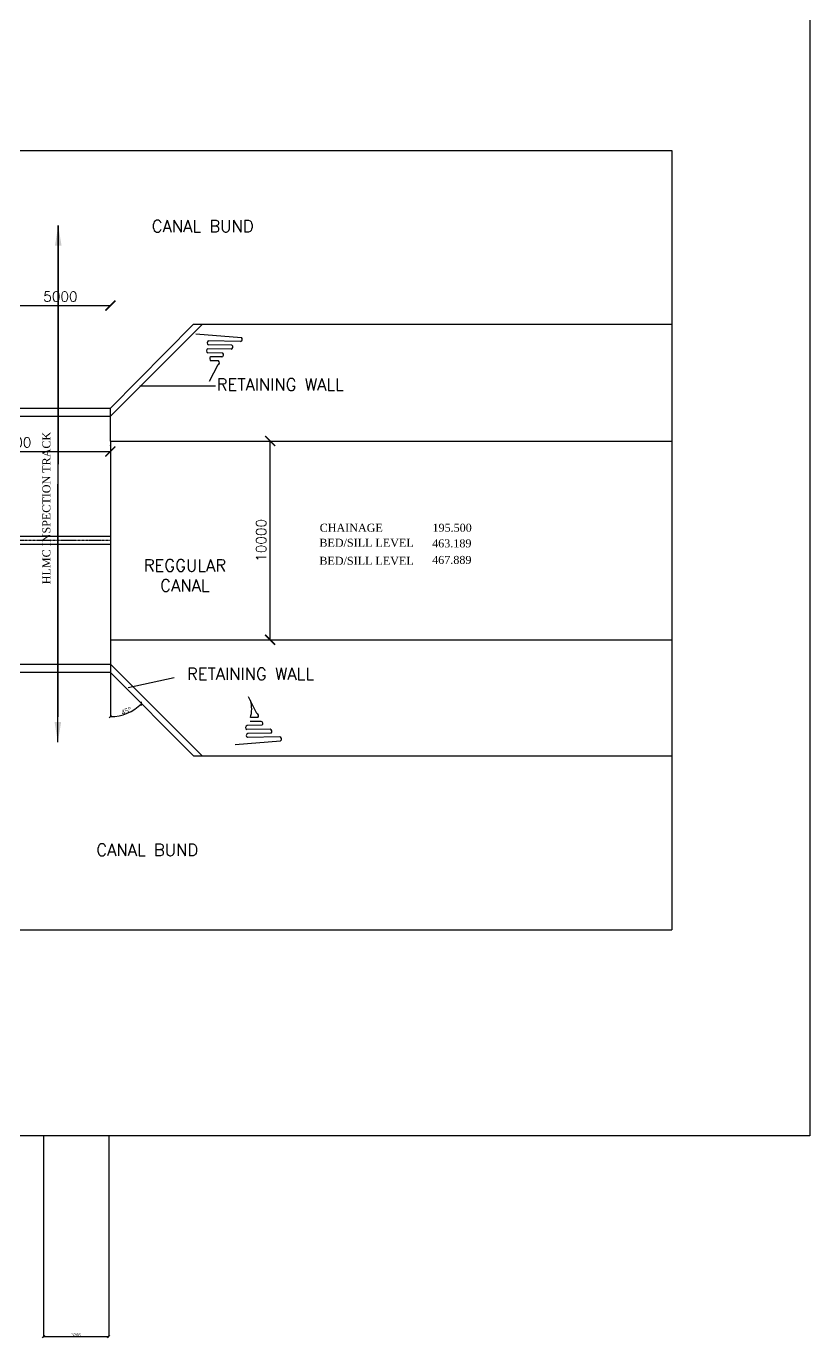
# Model space of a CAD drawing. Header units: inches. Extents: x -400915 to 515323, y 79868 to 577806.
# Drawn here: x 102862 to 142023, y 229903 to 295461 of the extents above; entities that cross this region are included whole.
import ezdxf

# ---------------------------------------------------------------- set-up
doc = ezdxf.new("R2010")
doc.units = ezdxf.units.IN
doc.header["$LTSCALE"] = 0.315
doc.header["$MEASUREMENT"] = 0
doc.linetypes.add('CENTER', pattern=[50.8, 31.75, -6.35, 6.35, -6.35])
doc.layers.get('0').update_dxf_attribs({"color": 9})
for name, color, linetype in [('CL', 5, 'CENTER'), ('rec', 7, 'Continuous'), ('stru', 2, 'Continuous')]:
    doc.layers.add(name, color=color, linetype=linetype)
doc.layers.add('crass barrier', color=1, linetype='Continuous', lineweight=20)
doc.layers.add('STRUC', color=2, linetype='Continuous', lineweight=20)
doc.styles.add('ROMANS', font='ROMANS')
doc.styles.add('S1', font='ROMANS.shx')
doc.styles.get("Standard").update_dxf_attribs({"font": 'romantic.ttf'})
doc.linetypes.add('ZIGZAG', pattern='A,0.00254,-5.08,[131,ltypeshp.shx,S=5.08,R=0,X=-5.08,Y=0],-10.16,[131,ltypeshp.shx,S=5.08,R=180,X=5.08,Y=0],-5.08', length=20.32254)
doc.dimstyles.new('75', dxfattribs={"dimscale": 0, "dimtxt": 2.5, "dimasz": 2.5, "dimexe": 1.5, "dimexo": 1.5, "dimgap": 1, "dimtad": 1, "dimdec": 0, "dimzin": 0, "dimdsep": 46, "dimtxsty": 'ROMANS', "dimblk": 'ARCHTICK', "dimcen": -0.75, "dimclrd": 1, "dimclre": 1, "dimclrt": 3, "dimadec": 0, "dimazin": 0, "dimtfac": 1, "dimtdec": 0, "dimtofl": 0, "dimtmove": 0, "dimatfit": 3, "dimfxl": 1, "dimtolj": 1, "dimtzin": 0, "dimarcsym": 0})
doc.dimstyles.new('kri', dxfattribs={"dimtxt": 150, "dimasz": 125, "dimexe": 0.18, "dimexo": 0.0625, "dimgap": 0.09, "dimtad": 1, "dimdec": 0, "dimrnd": 1, "dimzin": 0, "dimdsep": 46, "dimtxsty": 'Standard', "dimblk": 'OBLIQUE', "dimcen": 0.09, "dimclrd": 1, "dimclre": 5, "dimclrt": 3, "dimadec": 0, "dimazin": 0, "dimtfac": 1, "dimtdec": 0, "dimtofl": 0, "dimtmove": 2, "dimatfit": 3, "dimfxl": 1, "dimtolj": 1, "dimtzin": 0, "dimarcsym": 0})

# ---------------------------------------------------------------- blocks, each defined once
blk = doc.blocks.new('_ArchTick')
at = {"layer": 'crass barrier', "color": 0, "const_width": 0.15}
blk.add_lwpolyline([(-0.5, -0.5), (0.5, 0.5)], dxfattribs=at)
blk = doc.blocks.new('*D94')
at = {"layer": 'Defpoints', "color": 0, "linetype": 'Continuous', "transparency": 16777216}
for p in [(113867, 274728), (115053, 274728), (113847, 264792)]:
    blk.add_point(p, dxfattribs=at)
at = {"layer": 'STRUC', "color": 1, "linetype": 'Continuous', "lineweight": -2, "transparency": 16777216}
for p, q in [((114167, 274728), (115353, 274728)), ((115053, 264792), (115053, 274728)), ((114147, 264792), (115353, 264792))]:
    blk.add_line(p, q, dxfattribs=at)
at = {"layer": 'STRUC', "color": 1, "linetype": 'Continuous', "lineweight": -2, "transparency": 16777216, "xscale": 500, "yscale": 500, "zscale": 500}
for p, rotation in [((115053, 274728), 90), ((115053, 264792), 270)]:
    blk.add_blockref('_ArchTick', p, dxfattribs=dict(at, rotation=rotation))
at = {"layer": 'STRUC', "color": 3, "linetype": 'Continuous', "transparency": 16777216, "insert": (114603, 269760), "char_height": 500, "attachment_point": 5, "rotation": 90, "style": 'ROMANS'}
blk.add_mtext('\\A1;10000', dxfattribs=at)
blk = doc.blocks.new('*D98')
at = {"layer": 'Defpoints', "color": 0, "linetype": 'Continuous', "transparency": 16777216}
for p in [(97026, 274209), (107069, 274207), (107069, 274193)]:
    blk.add_point(p, dxfattribs=at)
at = {"layer": 'STRUC', "color": 1, "linetype": 'Continuous', "lineweight": -2, "transparency": 16777216}
for p, q in [((97026, 274207), (107069, 274207)), ((107069, 274493), (107069, 274507)), ((97026, 273909), (97026, 273907))]:
    blk.add_line(p, q, dxfattribs=at)
at = {"layer": 'STRUC', "color": 1, "linetype": 'Continuous', "lineweight": -2, "transparency": 16777216, "xscale": 500, "yscale": 500, "zscale": 500, "rotation": 180}
blk.add_blockref('_ArchTick', (97026, 274207), dxfattribs=at)
at = {"layer": 'STRUC', "color": 1, "linetype": 'Continuous', "lineweight": -2, "transparency": 16777216, "xscale": 500, "yscale": 500, "zscale": 500}
blk.add_blockref('_ArchTick', (107069, 274207), dxfattribs=at)
at = {"layer": 'STRUC', "color": 3, "linetype": 'Continuous', "transparency": 16777216, "insert": (102048, 274657), "char_height": 500, "attachment_point": 5, "style": 'ROMANS'}
blk.add_mtext('\\A1;10000', dxfattribs=at)
blk = doc.blocks.new('*D113')
at = {"layer": 'Defpoints', "color": 0, "linetype": 'Continuous', "transparency": 16777216}
for p in [(107069, 281500), (107069, 281500), (102069, 280530)]:
    blk.add_point(p, dxfattribs=at)
at = {"layer": 'STRUC', "color": 1, "linetype": 'Continuous', "lineweight": -2, "transparency": 16777216}
for p, q in [((102069, 280830), (102069, 281800)), ((102069, 281500), (107069, 281500))]:
    blk.add_line(p, q, dxfattribs=at)
at = {"layer": 'STRUC', "color": 1, "linetype": 'Continuous', "lineweight": -2, "transparency": 16777216, "xscale": 500, "yscale": 500, "zscale": 500, "rotation": 180}
blk.add_blockref('_ArchTick', (102069, 281500), dxfattribs=at)
at = {"layer": 'STRUC', "color": 1, "linetype": 'Continuous', "lineweight": -2, "transparency": 16777216, "xscale": 500, "yscale": 500, "zscale": 500}
blk.add_blockref('_ArchTick', (107069, 281500), dxfattribs=at)
at = {"layer": 'STRUC', "color": 3, "linetype": 'Continuous', "transparency": 16777216, "insert": (104569, 281950), "char_height": 500, "attachment_point": 5, "style": 'ROMANS'}
blk.add_mtext('\\A1;5000', dxfattribs=at)
blk = doc.blocks.new('_Oblique')
at = {"color": 0, "linetype": 'ByBlock', "lineweight": -2}
blk.add_line((-0.5, -0.5), (0.5, 0.5), dxfattribs=at)
blk = doc.blocks.new('*D150')
at = {"layer": 'Defpoints', "color": 0, "ltscale": 0.5, "transparency": 16777216}
for p in [(107069, 274728), (107069, 263153), (107069, 262260), (107639, 261028), (111225, 258998)]:
    blk.add_point(p, dxfattribs=at)
at = {"layer": 'rec', "color": 5, "lineweight": -2, "ltscale": 0.5, "transparency": 16777216}
blk.add_line((107069, 262260), (107069, 260953), dxfattribs=at)
at = {"layer": 'rec', "color": 1, "lineweight": -2, "ltscale": 0.5, "transparency": 16777216}
blk.add_arc((107069, 263153), 2200, 270, 315, dxfattribs=at)
at = {"layer": 'rec', "color": 1, "lineweight": -2, "ltscale": 0.5, "transparency": 16777216, "xscale": 125, "yscale": 125, "zscale": 125}
for p, rotation in [((108625, 261598), 45.0000000000004), ((107069, 260953), 180)]:
    blk.add_blockref('_Oblique', p, dxfattribs=dict(at, rotation=rotation))
at = {"layer": 'rec', "color": 3, "ltscale": 0.5, "transparency": 16777216, "insert": (107863, 261236), "char_height": 250, "attachment_point": 5, "rotation": 22.5}
blk.add_mtext('\\A1;45°', dxfattribs=at)
blk = doc.blocks.new('*D190')
at = {"layer": 'Defpoints', "color": 0, "ltscale": 0.5, "transparency": 16777216}
for p in [(103718, 240004), (106984, 240004), (106984, 229965)]:
    blk.add_point(p, dxfattribs=at)
at = {"layer": 'rec', "color": 5, "lineweight": -2, "ltscale": 0.5, "transparency": 16777216}
for p, q in [((103718, 240004), (103718, 229965)), ((106984, 240004), (106984, 229965))]:
    blk.add_line(p, q, dxfattribs=at)
at = {"layer": 'rec', "color": 1, "lineweight": -2, "ltscale": 0.5, "transparency": 16777216}
blk.add_line((103718, 229965), (106984, 229965), dxfattribs=at)
at = {"layer": 'rec', "color": 1, "lineweight": -2, "ltscale": 0.5, "transparency": 16777216, "xscale": 125, "yscale": 125, "zscale": 125, "rotation": 180}
blk.add_blockref('_Oblique', (103718, 229965), dxfattribs=at)
at = {"layer": 'rec', "color": 1, "lineweight": -2, "ltscale": 0.5, "transparency": 16777216, "xscale": 125, "yscale": 125, "zscale": 125}
blk.add_blockref('_Oblique', (106984, 229965), dxfattribs=at)
at = {"layer": 'rec', "color": 3, "ltscale": 0.5, "transparency": 16777216, "insert": (105351, 230043), "char_height": 150, "attachment_point": 5}
blk.add_mtext('\\A1;3266', dxfattribs=at)

msp = doc.modelspace()

# ---------------------------------------------------------------- linework, layer by layer
at = {"layer": 'CL', "linetype": 'ByBlock'}
for p, q in [((113098.8, 279318.7), (111928.3, 279341)), ((113574.1, 279701.2), (111958.6, 279737.6)), ((113143.5, 279514.7), (111973, 279537)), ((112684.5, 279126.3), (111942.7, 279140.4)), ((112639.8, 278930.2), (112090.3, 278940.7)), ((112475.6, 278733), (112104.7, 278740.1)), ((112430.9, 278537), (112010.6, 277698.9)), ((114389.1, 261107.7), (113968.8, 261945.8)), ((115057, 260326), (113886.4, 260303.7)), ((114642.6, 260518.4), (113900.8, 260504.3)), ((114597.9, 260714.5), (114048.5, 260704)), ((114433.8, 260911.7), (114062.9, 260904.6)), ((115532.3, 259943.5), (113916.7, 259907.1)), ((115101.7, 260129.9), (113931.1, 260107.7))]:
    msp.add_line(p, q, dxfattribs=at)
at = {"layer": 'CL', "color": 1, "linetype": 'ByBlock', "ltscale": 0.5}
for p, q in [((96023, 269977.7), (107069, 269977.7)), ((96023, 269577.7), (107069, 269577.7))]:
    msp.add_line(p, q, dxfattribs=at)
at = {"layer": 'CL', "linetype": 'ByBlock'}
for points in [[(111345.1, 280080.1), (113620.3, 279897.2, -0.922831), (113620.3, 279897.2, 3.0146704)], [(113303.3, 259564.6), (115578.5, 259747.5, 0.922831), (115578.5, 259747.5, -3.0146704)]]:
    msp.add_lwpolyline(points, format="xyb", dxfattribs=at)
for centre, radius, start, end in [((111980.3, 279243.9), 110.1, 118.167595, 250.039219), ((112010.6, 279640.5), 110.1, 118.167595, 250.039219), ((113077.4, 279426.7), 110.1, 281.223685, 53.095308), ((113554.2, 279809.1), 110.1, 281.223685, 53.095308), ((112142.3, 278843.6), 110.1, 118.167595, 250.039219), ((112409.5, 278645), 110.1, 281.223685, 53.095308), ((112618.3, 279038.2), 110.1, 281.223685, 53.095308), ((112728.6, 261336.2), 1402.4, 342.077728, 17.161746), ((114367.7, 260999.7), 110.1, 306.904692, 78.776315), ((113938.4, 260400.8), 110.1, 109.960781, 241.832405), ((114576.5, 260606.5), 110.1, 306.904692, 78.776315), ((115035.5, 260218), 110.1, 306.904692, 78.776315), ((113968.7, 260004.2), 110.1, 109.960781, 241.832405), ((115512.3, 259835.6), 110.1, 306.904692, 78.776315)]:
    msp.add_arc(centre, radius, start, end, dxfattribs=at)
at = {"layer": 'rec', "linetype": 'ZIGZAG', "ltscale": 0.5}
msp.add_line((135136.8, 289254.5), (135136.8, 250300.8), dxfattribs=at)
at = {"layer": 'rec', "ltscale": 0.5}
for p, q in [((111228.7, 280561.6), (135136.8, 280561.6)), ((107069, 274727.7), (107069, 276377.7)), ((111224.6, 258997.8), (135136.8, 258997.8))]:
    msp.add_line(p, q, dxfattribs=at)
at = {"layer": 'rec', "linetype": 'CENTER', "ltscale": 0.5}
msp.add_line((96023, 269777.7), (107069, 269777.7), dxfattribs=at)
at = {"layer": 'rec', "ltscale": 0.5}
msp.add_lwpolyline([(-21365, 331974.8), (142023.4, 331974.8), (142023.4, 240004.4), (-21365, 240004.4)], close=True, dxfattribs=at)
at = {"layer": 'rec', "color": 8, "ltscale": 0.5}
for points in [[(-13181.4, 289182.8), (24969.8, 289254.5), (26095.3, 291319.8), (26095.3, 287127.4), (27220.8, 289254.5), (58631.4, 289254.5), (59756.9, 290574.4), (59756.9, 286826.8), (60882.4, 289254.5), (96837.6, 289254.5), (97963.1, 291319.8), (97963.1, 287146.6), (99088.6, 289254.5), (99468.5, 289254.5), (135136.8, 289254.5)], [(-13181.4, 250229.1), (24969.8, 250300.8), (26095.3, 248235.5), (26095.3, 252427.9), (27220.8, 250300.8), (58631.4, 250300.8), (59756.9, 248235.5), (59756.9, 252728.5), (60882.4, 250300.8), (96837.6, 250300.8), (97963.1, 248235.5), (97963.1, 252408.8), (99088.6, 250300.8), (99468.5, 250300.8), (135136.8, 250300.8)]]:
    msp.add_lwpolyline(points, dxfattribs=at)
at = {"layer": 'stru'}
for p, q in [((107069, 276377.7), (111228.7, 280561.6)), ((107069, 275977.7), (111648.9, 280557.5)), ((96833, 276377.7), (107069, 276377.7)), ((96833, 275977.7), (107069, 275977.7)), ((107069, 274727.7), (107069, 262259.8)), ((107069, 274727.7), (135136.8, 274727.7)), ((107069, 264791.9), (135136.8, 264791.9)), ((96833, 263577.7), (107069, 263577.7)), ((107069, 263577.7), (111648.9, 258997.8)), ((96833, 263177.7), (107069, 263177.7)), ((107069, 263153.4), (111224.6, 258997.8))]:
    msp.add_line(p, q, dxfattribs=at)

# ---------------------------------------------------------------- texts
msp.add_text('HLMC INSPECTION TRACK', height=400, rotation=90, dxfattribs=at).set_placement((104069.3, 267568.9))
for s, p in [('CHAINAGE', (117529.9, 270192.8)), ('195.500', (123165.8, 270192.8)), ('BED/SILL LEVEL', (117514.5, 269443.1)), ('463.189', (123150.4, 269411.7)), ('BED/SILL LEVEL', (117514.5, 268541.5)), ('467.889', (123150.4, 268585.3))]:
    msp.add_text(s, height=400, dxfattribs=at).set_placement(p)
at = {"layer": 'stru', "char_height": 600, "style": 'S1'}
for s, insert, width, attachment_point in [('CANAL BUND', (114226.4, 285766.8), 155274.456, 3), ('RETAINING WALL', (115559.1, 277848.3), 7695.501, 2), ('REGGULAR \\PCANAL', (110793.9, 268812), 4991.723, 2), ('RETAINING WALL', (114073.4, 263384), 7695.501, 2), ('CANAL BUND', (111456.2, 254590.7), 155274.456, 3)]:
    msp.add_mtext(s, dxfattribs=dict(at, insert=insert, width=width, attachment_point=attachment_point))

# ---------------------------------------------------------------- dimensions: what is measured, and where the dimension line sits
at = {"layer": 'rec', "ltscale": 0.5}
dim = msp.add_angular_dim_2l(base=(107638.5, 261028), line1=((107069, 263153.4), (111224.6, 258997.8)), line2=((107069, 274727.7), (107069, 262259.8)), dimstyle='kri', override={"dimtxt": 250}, dxfattribs=at)
dim.commit()
dim.dimension.update_dxf_attribs({"geometry": '*D150', "text_midpoint": (107863.2, 261236.1)})
dim = msp.add_linear_dim(base=(106984.268, 229965.4694), p1=(103717.8011, 240004.4476), p2=(106984.268, 240004.4476), dimstyle='kri', dxfattribs=at)
dim.commit()
dim.dimension.update_dxf_attribs({"geometry": '*D190', "text_midpoint": (105351.0345, 230042.7784)})
at = {"layer": 'STRUC', "linetype": 'Continuous'}
dim = msp.add_linear_dim(base=(107069, 281499.7), p1=(102069, 280529.9), p2=(107069, 281499.7), dimstyle='75', override={"dimscale": 200, "dimtmove": 2}, dxfattribs=at)
dim.commit()
dim.dimension.update_dxf_attribs({"geometry": '*D113', "text_midpoint": (104569, 281949.7)})
dim = msp.add_linear_dim(base=(107069, 274207.3), p1=(97026.4, 274208.8), p2=(107069, 274193.3), text='10000', dimstyle='75', override={"dimscale": 200, "dimtmove": 2}, dxfattribs=at)
dim.commit()
dim.dimension.update_dxf_attribs({"geometry": '*D98', "text_midpoint": (102047.7, 274657.3)})
dim = msp.add_linear_dim(base=(115052.7, 274727.7), p1=(113846.8, 264791.9), p2=(113866.8, 274727.7), angle=90, text='10000', dimstyle='75', override={"dimscale": 200, "dimtmove": 2}, dxfattribs=at)
dim.commit()
dim.dimension.update_dxf_attribs({"geometry": '*D94', "text_midpoint": (114602.7, 269759.8)})

# ---------------------------------------------------------------- leaders
at = {"layer": 'rec', "ltscale": 0.5}
for points, override in [([(104442.1, 259676), (104462.1, 285496.6)], {"dimasz": 1000, "dimtad": 0}), ([(104462.1, 285496.6), (104443.8, 261602), (104443.2, 260940.2)], {"dimasz": 1000, "dimtad": 0}), ([(108544.6, 277494.7), (112314.7, 277494.7)], {"dimgap": 0.09, "dimtad": 0}), ([(107952.4, 262404), (110254.5, 262905.3)], {"dimgap": 0.09, "dimtad": 0})]:
    msp.add_leader(points, dimstyle='kri', override=override, dxfattribs=at)

doc.saveas('drawing.dxf')
